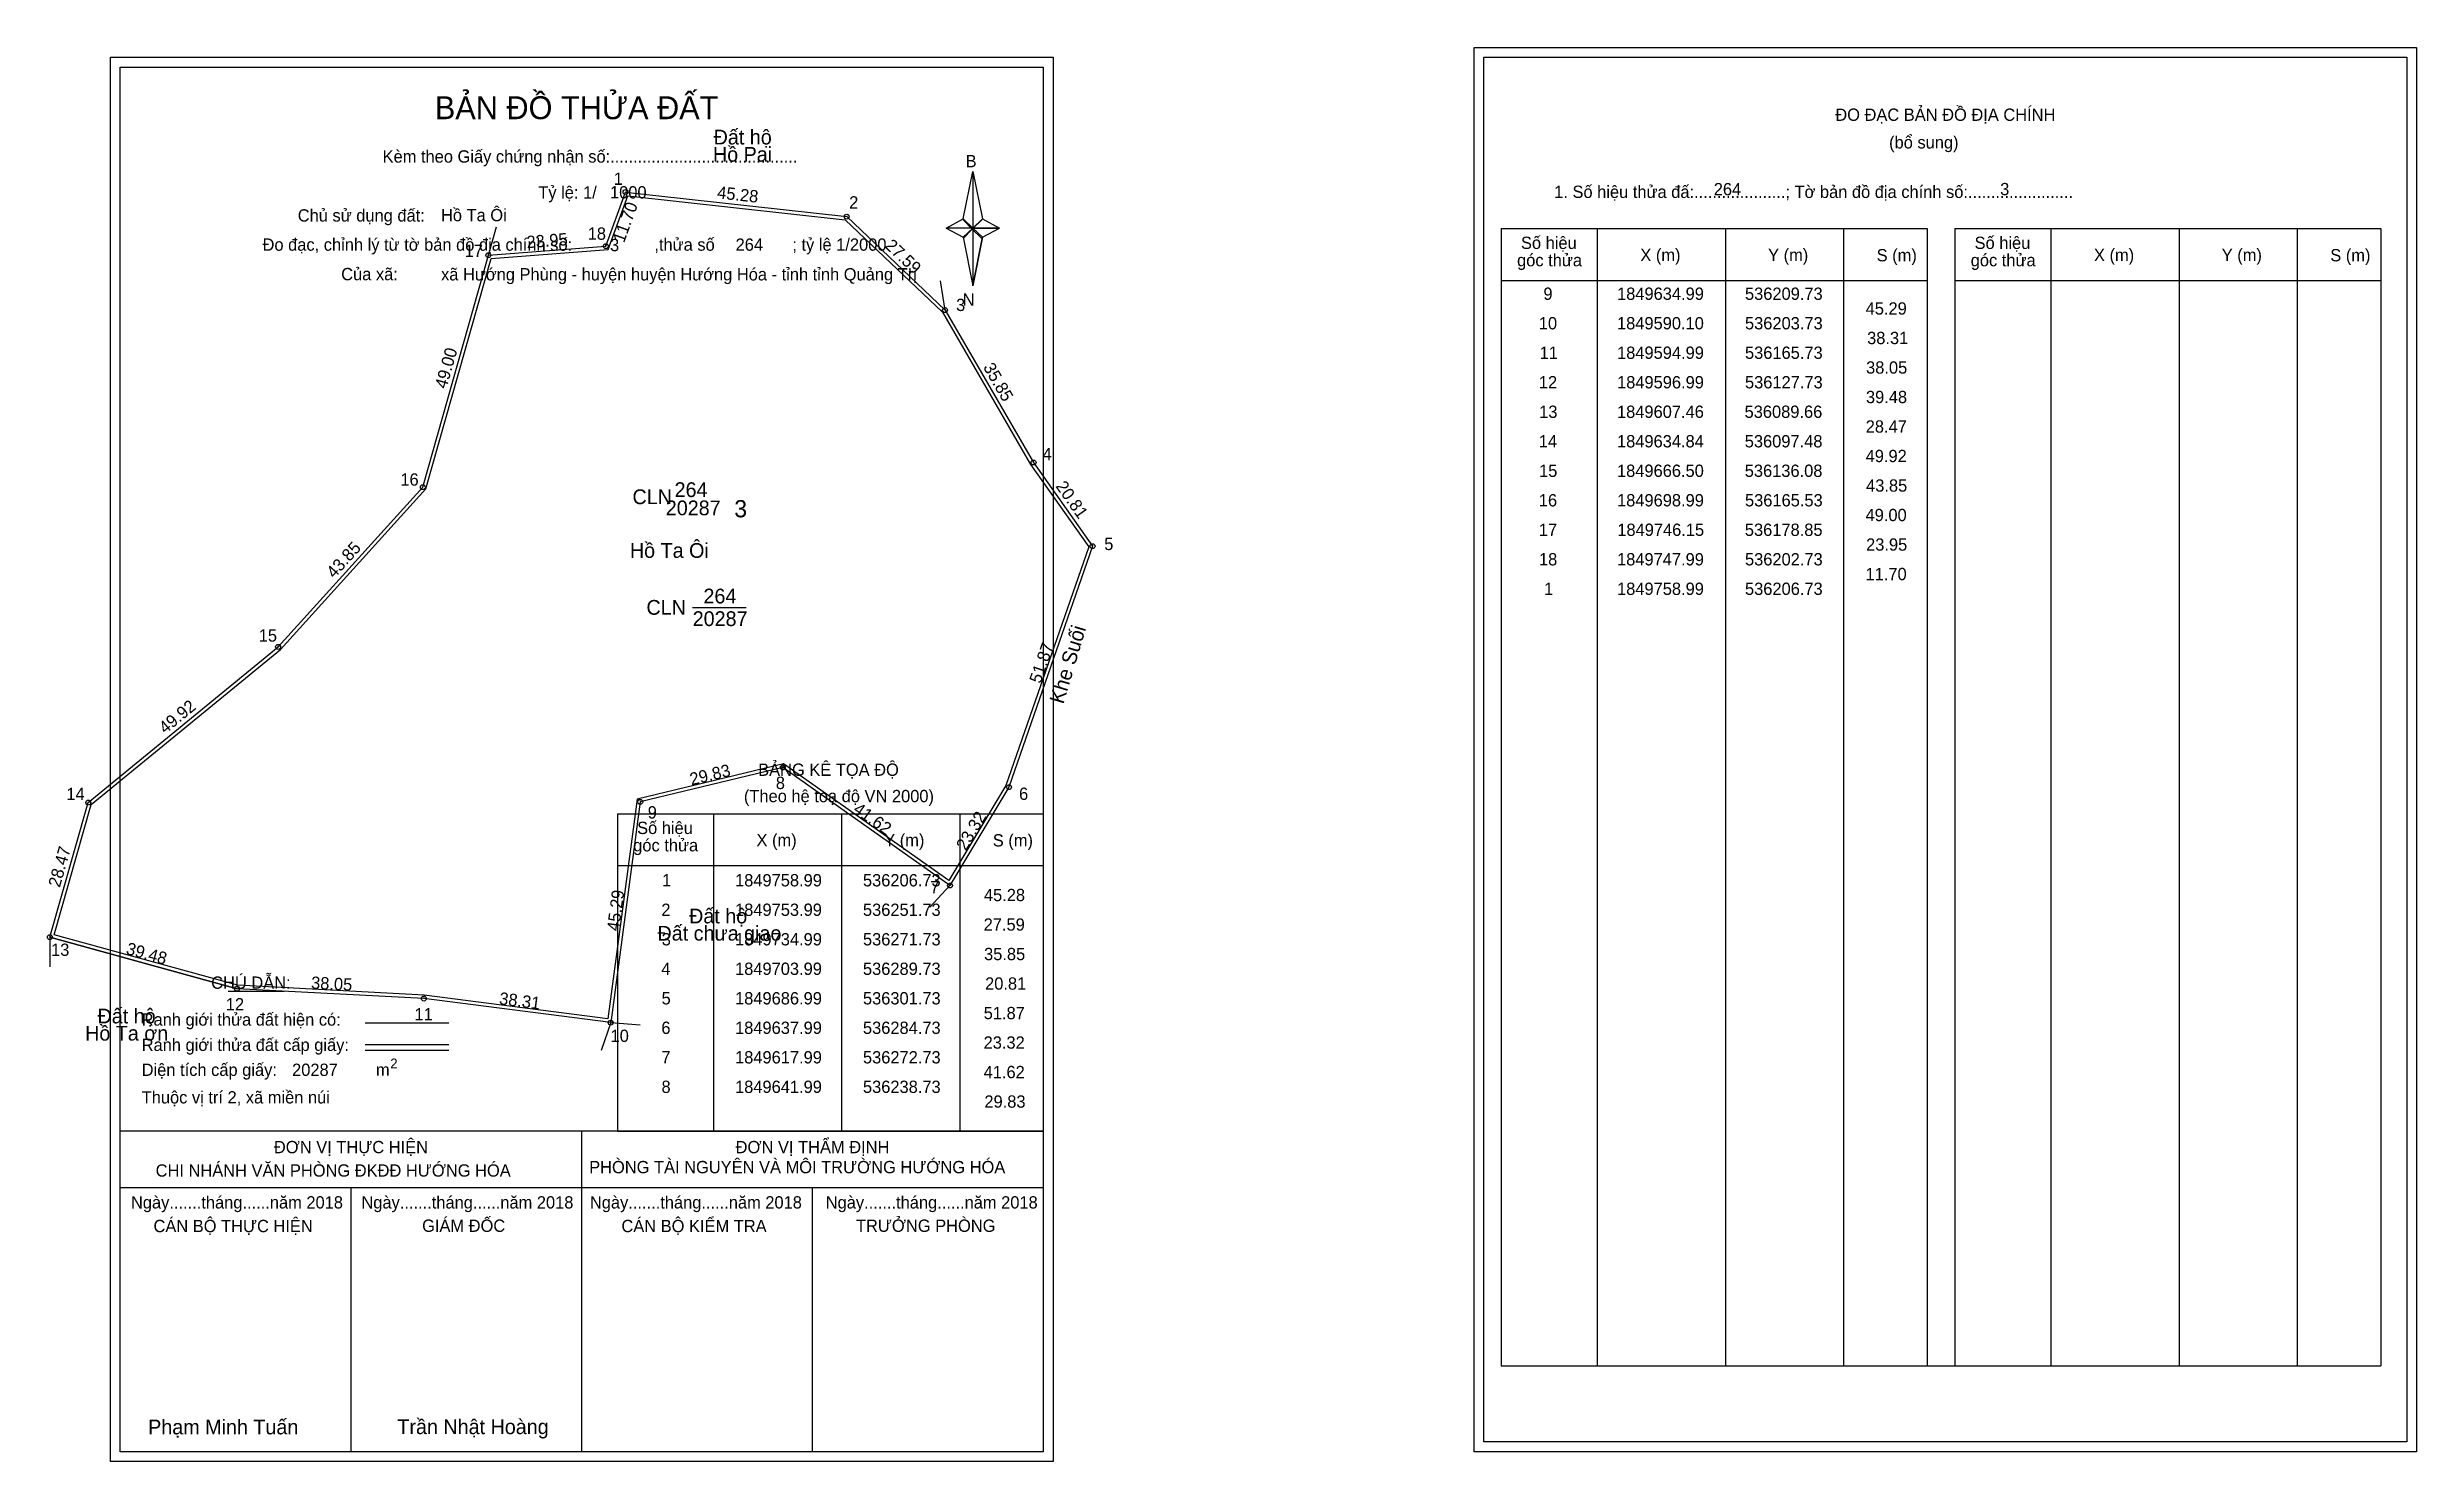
# Model space of a CAD drawing. Extents: x 536089 to 536571, y 1849501 to 1849788.
import ezdxf

# ---------------------------------------------------------------- set-up
doc = ezdxf.new("R2010")
doc.units = 0
for name, color, linetype in [('Level 1', 7, 'Continuous'), ('Level 10', 7, 'Continuous'), ('Level 11', 7, 'Continuous'), ('Level 13', 7, 'Continuous'), ('Level 2', 7, 'Continuous'), ('Level 22', 7, 'Continuous'), ('Level 27', 7, 'Continuous'), ('Level 3', 7, 'Continuous'), ('Level 36', 7, 'Continuous'), ('Level 4', 7, 'Continuous'), ('Level 49', 7, 'Continuous'), ('Level 5', 7, 'Continuous'), ('Level 53', 7, 'Continuous'), ('Level 55', 7, 'Continuous'), ('Level 6', 7, 'Continuous'), ('Level 63', 7, 'Continuous'), ('Level 7', 7, 'Continuous'), ('Level 9', 7, 'Continuous')]:
    doc.layers.add(name, color=color, linetype=linetype)

msp = doc.modelspace()

# ---------------------------------------------------------------- linework, layer by layer
at = {"layer": 'Level 1'}
for p, q in [((536381.31, 1849786.41), (536381.31, 1849786.41)), ((536103.99, 1849784.41), (536103.99, 1849784.41)), ((536275.41, 1849753.53), (536277.38, 1849763.17)), ((536277.38, 1849763.17), (536277.38, 1849751.64)), ((536277.38, 1849763.17), (536279.35, 1849753.53)), ((536271.97, 1849751.64), (536275.41, 1849753.53)), ((536275.41, 1849753.53), (536277.38, 1849751.64)), ((536277.23, 1849751.42), (536275.41, 1849753.31)), ((536277.38, 1849751.64), (536275.41, 1849749.8)), ((536277.23, 1849751.42), (536275.41, 1849749.58)), ((536275.41, 1849749.58), (536277.23, 1849751.42)), ((536279.2, 1849753.31), (536277.23, 1849751.42)), ((536277.23, 1849751.42), (536279.2, 1849753.31)), ((536279.2, 1849749.58), (536277.23, 1849751.42)), ((536279.35, 1849753.53), (536277.38, 1849751.64)), ((536277.38, 1849751.64), (536277.38, 1849739.94)), ((536277.38, 1849751.64), (536282.79, 1849751.64)), ((536277.38, 1849751.64), (536279.35, 1849749.8)), ((536279.35, 1849749.8), (536282.79, 1849751.64)), ((536384.85, 1849751.55), (536471.45, 1849751.55)), ((536404.44, 1849520.29), (536404.44, 1849751.55)), ((536430.51, 1849520.29), (536430.51, 1849751.55)), ((536454.48, 1849751.55), (536454.48, 1849520.29)), ((536471.45, 1849751.55), (536471.45, 1849520.29)), ((536477.1, 1849751.55), (536563.71, 1849751.55)), ((536496.69, 1849520.29), (536496.69, 1849751.55)), ((536522.77, 1849520.29), (536522.77, 1849751.55)), ((536546.74, 1849751.55), (536546.74, 1849520.29)), ((536563.71, 1849751.55), (536563.71, 1849520.29)), ((536275.41, 1849749.8), (536277.38, 1849739.94)), ((536279.35, 1849749.8), (536277.38, 1849739.94)), ((536384.85, 1849741.03), (536471.45, 1849741.03)), ((536477.1, 1849741.03), (536563.71, 1849741.03)), ((536205.09, 1849632.58), (536291.69, 1849632.58)), ((536224.68, 1849568.06), (536224.68, 1849632.58)), ((536250.75, 1849568.06), (536250.75, 1849632.58)), ((536274.72, 1849632.58), (536274.72, 1849568.06)), ((536205.09, 1849622.05), (536291.69, 1849622.05)), ((536125.91, 1849596.47), (536137.31, 1849596.47)), ((536153.77, 1849590.07), (536170.79, 1849590.07)), ((536153.77, 1849585.62), (536170.79, 1849585.62)), ((536153.77, 1849584.53), (536170.79, 1849584.53)), ((536210.82, 1849568.06), (536103.99, 1849568.06)), ((536291.69, 1849568.06), (536186.85, 1849568.06)), ((536197.84, 1849502.83), (536197.84, 1849568.06)), ((536205.09, 1849568.05), (536291.69, 1849568.05)), ((536291.69, 1849556.51), (536103.99, 1849556.51)), ((536150.91, 1849502.83), (536150.91, 1849556.51)), ((536244.76, 1849502.83), (536244.76, 1849556.51)), ((536384.85, 1849520.29), (536563.71, 1849520.29)), ((536291.69, 1849502.83), (536291.69, 1849502.83)), ((536569.01, 1849504.83), (536569.01, 1849504.83))]:
    msp.add_line(p, q, dxfattribs=at)
for points in [[(536275.41, 1849753.53), (536277.38, 1849763.17), (536277.38, 1849751.64)], [(536271.97, 1849751.64), (536275.41, 1849749.8), (536277.38, 1849751.64)], [(536277.38, 1849751.64), (536279.35, 1849753.53), (536282.79, 1849751.64)], [(536277.38, 1849751.64), (536277.38, 1849739.94), (536279.35, 1849749.8)]]:
    msp.add_lwpolyline(points, close=True, dxfattribs=at)
at = {"layer": 'Level 10'}
for p, q in [((536097.48, 1849634.84), (536136.08, 1849666.5)), ((536089.66, 1849607.46), (536097.48, 1849634.84)), ((536089.66, 1849607.46), (536127.73, 1849596.99))]:
    msp.add_line(p, q, dxfattribs=at)
for points in [[(536127.73, 1849596.99), (536089.66, 1849607.46), (536097.48, 1849634.84), (536136.08, 1849666.5), (536165.53, 1849698.99), (536178.85, 1849746.15), (536202.73, 1849747.99), (536206.73, 1849758.99), (536251.73, 1849753.99), (536271.73, 1849734.99), (536289.73, 1849703.99), (536301.73, 1849686.99), (536284.73, 1849637.99), (536272.73, 1849617.99), (536238.73, 1849641.99), (536209.73, 1849634.99), (536203.73, 1849590.1), (536165.73, 1849594.99)], [(536127.84, 1849597.69), (536090.53, 1849607.95), (536098.09, 1849634.44), (536136.56, 1849665.99), (536166.16, 1849698.64), (536179.39, 1849745.49), (536203.23, 1849747.33), (536207.2, 1849758.23), (536251.42, 1849753.32), (536271.18, 1849734.55), (536289.14, 1849703.61), (536300.95, 1849686.88), (536284.09, 1849638.29), (536272.52, 1849619), (536238.87, 1849642.74), (536209.1, 1849635.56), (536203.13, 1849590.88), (536165.79, 1849595.69)]]:
    msp.add_lwpolyline(points, close=True, dxfattribs=at)
at = {"layer": 'Level 11'}
for centre in [(536206.73, 1849758.99), (536251.73, 1849753.99), (536178.85, 1849746.15), (536202.73, 1849747.99), (536271.73, 1849734.99), (536289.73, 1849703.99), (536165.53, 1849698.99), (536301.73, 1849686.99), (536136.08, 1849666.5), (536238.73, 1849641.99), (536284.73, 1849637.99), (536097.48, 1849634.84), (536209.73, 1849634.99), (536272.73, 1849617.99), (536089.66, 1849607.46), (536127.73, 1849596.99), (536127.73, 1849596.99), (536165.73, 1849594.99), (536203.73, 1849590.1)]:
    msp.add_circle(centre, 0.5, dxfattribs=at)
at = {"layer": 'Level 27'}
for p, q in [((536178.85, 1849746.15), (536180.48, 1849751.92)), ((536271.73, 1849734.99), (536270.83, 1849740.92)), ((536272.73, 1849617.99), (536268.63, 1849613.61)), ((536089.66, 1849607.46), (536089.67, 1849601.46)), ((536203.73, 1849590.1), (536201.76, 1849584.43)), ((536203.73, 1849590.1), (536209.71, 1849589.62))]:
    msp.add_line(p, q, dxfattribs=at)
at = {"layer": 'Level 3'}
for p, q in [((536384.85, 1849751.55), (536384.85, 1849520.29)), ((536477.1, 1849751.55), (536477.1, 1849520.29)), ((536205.09, 1849632.58), (536205.09, 1849568.06))]:
    msp.add_line(p, q, dxfattribs=at)
at = {"layer": 'Level 63'}
for points in [[(536101.99, 1849786.41), (536293.69, 1849786.41), (536293.69, 1849500.83), (536101.99, 1849500.83)], [(536379.32, 1849788.41), (536571.02, 1849788.41), (536571.02, 1849502.83), (536379.32, 1849502.83)], [(536381.32, 1849786.41), (536569.02, 1849786.41), (536569.02, 1849504.83), (536381.32, 1849504.83)], [(536103.99, 1849784.41), (536291.69, 1849784.41), (536291.69, 1849502.83), (536103.99, 1849502.83)]]:
    msp.add_lwpolyline(points, close=True, dxfattribs=at)
at = {"layer": 'Level 9'}
msp.add_line((536220.39, 1849674.54), (536231.29, 1849674.54), dxfattribs=at)

# ---------------------------------------------------------------- texts
at = {"layer": 'Level 1'}
for s, height, p in [('BẢN ĐỒ THỬA ĐẤT', 4.6657, (536167.96, 1849773.81)), ('ĐO ĐẠC BẢN ĐỒ ĐỊA CHÍNH', 2.5, (536452.79, 1849773.47)), ('(bổ sung)', 2.5, (536463.73, 1849767.85)), ('Kèm theo Giấy chứng nhận số:.........................................', 2.5, (536157.34, 1849764.98)), ('B', 2.5, (536275.92, 1849764.04)), ('1. Số hiệu thửa đấ:....................; Tờ bản đồ địa chính số:.......................', 2.5, (536395.62, 1849757.79)), ('Chủ sử dụng đất:', 2.5, (536140.08, 1849752.99)), ('Đo đạc, chỉnh lý từ tờ bản đồ địa chính số:                  ,thửa số                 ; tỷ lệ 1/2000', 2.5, (536132.92, 1849747.06)), ('góc thửa', 2.5, (536388.07, 1849743.89)), ('Số hiệu', 2.5, (536388.86, 1849747.42)), ('X (m)', 2.5, (536413.14, 1849744.95)), ('Y (m)', 2.5, (536439.12, 1849744.95)), ('S (m)', 2.5, (536461.2, 1849744.9)), ('góc thửa', 2.5, (536480.33, 1849743.89)), ('Số hiệu', 2.5, (536481.12, 1849747.42)), ('X (m)', 2.5, (536505.4, 1849744.95)), ('Y (m)', 2.5, (536531.38, 1849744.95)), ('S (m)', 2.5, (536553.46, 1849744.9)), ('Của xã:', 2.5, (536148.92, 1849741.06)), ('N', 2.5, (536275.32, 1849735.87)), ('BẢNG KÊ TỌA ĐỘ', 2.5, (536233.72, 1849640.28)), ('(Theo hệ toạ độ VN 2000)', 2.5, (536230.82, 1849634.92)), ('Số hiệu', 2.5, (536209.1, 1849628.45)), ('góc thửa', 2.5, (536208.31, 1849624.92)), ('X (m)', 2.5, (536233.38, 1849625.97)), ('Y (m)', 2.5, (536259.36, 1849625.97)), ('S (m)', 2.5, (536281.44, 1849625.92)), ('CHÚ DẪN:', 2.5, (536122.47, 1849596.98)), ('Ranh giới thửa đất hiện có:', 2.5, (536108.34, 1849589.48)), ('Ranh giới thửa đất cấp giấy:', 2.5, (536108.34, 1849584.34)), ('2', 2, (536158.89, 1849580.79)), ('Diện tích cấp giấy:', 2.5, (536108.34, 1849579.26)), ('m', 2.5, (536155.99, 1849579.28)), ('Thuộc vị trí 2, xã miền núi', 2.5, (536108.34, 1849573.66)), ('ĐƠN VỊ THỰC HIỆN', 2.5, (536135.22, 1849563.54)), ('ĐƠN VỊ THẨM ĐỊNH', 2.5, (536229.13, 1849563.54)), ('CHI NHÁNH VĂN PHÒNG ĐKĐĐ HƯỚNG HÓA', 2.5, (536111.18, 1849558.78)), ('PHÒNG TÀI NGUYÊN VÀ MÔI TRƯỜNG HƯỚNG HÓA', 2.5, (536199.35, 1849559.47)), ('Ngày.......tháng......năm 2018', 2.5, (536106.16, 1849552.3)), ('Ngày.......tháng......năm 2018', 2.5, (536153.03, 1849552.3)), ('Ngày.......tháng......năm 2018', 2.5, (536199.5, 1849552.3)), ('Ngày.......tháng......năm 2018', 2.5, (536247.46, 1849552.3)), ('CÁN BỘ THỰC HIỆN', 2.5, (536110.74, 1849547.49)), ('GIÁM ĐỐC', 2.5, (536165.37, 1849547.55)), ('CÁN BỘ KIỂM TRA', 2.5, (536205.91, 1849547.49)), ('TRƯỞNG PHÒNG', 2.5, (536253.6, 1849547.55)), ('Phạm Minh Tuấn', 3, (536109.65, 1849506.37)), ('Trần Nhật Hoàng', 3, (536160.34, 1849506.42))]:
    msp.add_text(s, height=height, dxfattribs=at).set_placement(p)
at = {"layer": 'Level 11'}
msp.add_text('Tỷ lệ: 1/', height=2.5, dxfattribs=at).set_placement((536189, 1849757.67))
at = {"layer": 'Level 13'}
for s, p in [('CLN', (536211, 1849673.04)), ('264', (536222.59, 1849675.34)), ('20287', (536220.4, 1849670.74))]:
    msp.add_text(s, height=3, dxfattribs=at).set_placement(p)
at = {"layer": 'Level 2'}
msp.add_text('Hồ Ta Ôi', height=3, dxfattribs=at).set_placement((536207.63, 1849684.61))
at = {"layer": 'Level 22'}
msp.add_text('Khe Suối', height=3, rotation=73.3435, dxfattribs=at).set_placement((536295.78, 1849654.73))
at = {"layer": 'Level 3'}
msp.add_text('CLN', height=3, dxfattribs=at).set_placement((536208.16, 1849695.53))
at = {"layer": 'Level 36'}
for s, p in [('Đất hộ', (536224.66, 1849768.67)), ('Hồ Pai', (536224.52, 1849765.17)), ('Đất hộ', (536219.67, 1849610.28)), ('Đất chưa giao', (536213.24, 1849606.78)), ('Đất hộ', (536099.36, 1849589.94)), ('Hồ Ta ơn', (536096.83, 1849586.44))]:
    msp.add_text(s, height=3, dxfattribs=at).set_placement(p)
at = {"layer": 'Level 4'}
msp.add_text('264', height=3, dxfattribs=at).set_placement((536216.72, 1849696.97))
at = {"layer": 'Level 49'}
for s, rotation, p in [('11.70', 70.0169, (536206.43, 1849748.52)), ('45.28', 353.6598, (536225.29, 1849757.73)), ('23.95', 4.406, (536186.71, 1849747.56)), ('27.59', 316.4688, (536259.33, 1849747.88)), ('49.00', 74.2281, (536170.31, 1849718.85)), ('35.85', 300.1414, (536279.4, 1849723.38)), ('20.81', 305.2176, (536294.12, 1849699.16)), ('43.85', 47.8098, (536147.5, 1849680.29)), ('51.87', 70.8664, (536291.14, 1849658.9)), ('49.92', 39.3589, (536113.12, 1849648.7)), ('29.83', 13.5704, (536220.15, 1849638.33)), ('41.62', 324.7824, (536252.86, 1849633)), ('23.32', 59.0362, (536275.95, 1849624.9)), ('28.47', 74.0601, (536091.68, 1849617.45)), ('45.29', 82.387, (536205.4, 1849608.61)), ('39.48', 344.6227, (536105, 1849604.07)), ('38.05', 356.9872, (536142.74, 1849597)), ('38.31', 352.6672, (536180.94, 1849593.84))]:
    msp.add_text(s, height=2.5, rotation=rotation, dxfattribs=at).set_placement(p)
at = {"layer": 'Level 5'}
msp.add_text('20287', height=3, dxfattribs=at).set_placement((536214.93, 1849693.27))
at = {"layer": 'Level 53'}
for s, p in [('9', (536393.42, 1849737.07)), ('1849634.99', (536408.4, 1849737.07)), ('536209.73', (536434.42, 1849737.07)), ('10', (536392.49, 1849731.07)), ('1849590.10', (536408.39, 1849731.07)), ('536203.73', (536434.42, 1849731.07)), ('45.29', (536458.96, 1849734.07)), ('11', (536392.65, 1849725.07)), ('1849594.99', (536408.4, 1849725.07)), ('536165.73', (536434.42, 1849725.07)), ('38.31', (536459.26, 1849728.07)), ('38.05', (536459.05, 1849722.07)), ('12', (536392.5, 1849719.07)), ('1849596.99', (536408.4, 1849719.07)), ('536127.73', (536434.42, 1849719.07)), ('39.48', (536459.02, 1849716.07)), ('13', (536392.57, 1849713.07)), ('1849607.46', (536408.39, 1849713.07)), ('536089.66', (536434.34, 1849713.07)), ('28.47', (536458.97, 1849710.07)), ('14', (536392.48, 1849707.07)), ('1849634.84', (536408.39, 1849707.07)), ('536097.48', (536434.37, 1849707.07)), ('15', (536392.54, 1849701.07)), ('1849666.50', (536408.39, 1849701.07)), ('536136.08', (536434.37, 1849701.07)), ('49.92', (536458.96, 1849704.07)), ('43.85', (536459.05, 1849698.07)), ('16', (536392.49, 1849695.07)), ('1849698.99', (536408.4, 1849695.07)), ('536165.53', (536434.42, 1849695.07)), ('49.00', (536458.94, 1849692.07)), ('17', (536392.5, 1849689.07)), ('1849746.15', (536408.45, 1849689.07)), ('536178.85', (536434.39, 1849689.07)), ('23.95', (536459.05, 1849686.07)), ('18', (536392.52, 1849683.07)), ('1849747.99', (536408.4, 1849683.07)), ('536202.73', (536434.42, 1849683.07)), ('1', (536393.57, 1849677.07)), ('1849758.99', (536408.4, 1849677.07)), ('536206.73', (536434.42, 1849677.07)), ('11.70', (536458.94, 1849680.07)), ('1', (536214.18, 1849617.8)), ('1849758.99', (536229.02, 1849617.8)), ('536206.73', (536255.03, 1849617.8)), ('45.28', (536279.63, 1849614.8)), ('2', (536214.03, 1849611.8)), ('1849753.99', (536229.02, 1849611.8)), ('536251.73', (536255.03, 1849611.8)), ('3', (536214.11, 1849605.8)), ('1849734.99', (536229.02, 1849605.8)), ('536271.73', (536255.03, 1849605.8)), ('27.59', (536279.58, 1849608.8)), ('4', (536214.02, 1849599.8)), ('1849703.99', (536229.02, 1849599.8)), ('536289.73', (536255.03, 1849599.8)), ('35.85', (536279.66, 1849602.8)), ('20.81', (536279.87, 1849596.8)), ('5', (536214.08, 1849593.8)), ('1849686.99', (536229.02, 1849593.8)), ('536301.73', (536255.03, 1849593.8)), ('51.87', (536279.59, 1849590.8)), ('6', (536214.03, 1849587.8)), ('1849637.99', (536229.02, 1849587.8)), ('536284.73', (536255.03, 1849587.8)), ('23.32', (536279.57, 1849584.8)), ('7', (536214.04, 1849581.8)), ('1849617.99', (536229.02, 1849581.8)), ('536272.73', (536255.03, 1849581.8)), ('8', (536214.06, 1849575.8)), ('1849641.99', (536229.02, 1849575.8)), ('536238.73', (536255.03, 1849575.8)), ('41.62', (536279.57, 1849578.8)), ('29.83', (536279.73, 1849572.8))]:
    msp.add_text(s, height=2.5, dxfattribs=at).set_placement(p)
at = {"layer": 'Level 55'}
for s, height, p in [('1', 0.4, (536206.62, 1849758.99)), ('0', 0.11, (536206.69, 1849758.88)), ('2', 0.4, (536251.59, 1849753.99)), ('0', 0.11, (536251.69, 1849753.88)), ('17', 0.4, (536178.57, 1849746.15)), ('18', 0.4, (536202.45, 1849747.99)), ('0', 0.11, (536202.69, 1849747.88)), ('0', 0.11, (536178.81, 1849746.04)), ('0', 0.11, (536178.81, 1849746.04)), ('3', 0.4, (536271.61, 1849734.99)), ('0', 0.11, (536271.69, 1849734.88)), ('0', 0.11, (536271.69, 1849734.88)), ('0', 0.11, (536271.69, 1849734.88)), ('4', 0.4, (536289.59, 1849703.99)), ('0', 0.11, (536289.69, 1849703.88)), ('0', 0.11, (536289.69, 1849703.88)), ('16', 0.4, (536165.25, 1849698.99)), ('0', 0.11, (536165.49, 1849698.88)), ('5', 0.4, (536301.6, 1849686.99)), ('0', 0.11, (536301.69, 1849686.88)), ('0', 0.11, (536301.69, 1849686.88)), ('15', 0.4, (536135.8, 1849666.5)), ('0', 0.11, (536136.04, 1849666.39)), ('8', 0.4, (536238.6, 1849641.99)), ('0', 0.11, (536238.69, 1849641.88)), ('0', 0.11, (536238.69, 1849641.88)), ('6', 0.4, (536284.59, 1849637.99)), ('0', 0.11, (536284.69, 1849637.88)), ('0', 0.11, (536284.69, 1849637.88)), ('14', 0.4, (536097.19, 1849634.84)), ('0', 0.11, (536097.44, 1849634.73)), ('9', 0.4, (536209.59, 1849634.99)), ('0', 0.11, (536209.69, 1849634.88)), ('0', 0.11, (536209.69, 1849634.88)), ('7', 0.4, (536272.6, 1849617.99)), ('0', 0.11, (536272.69, 1849617.88)), ('0', 0.11, (536272.69, 1849617.88)), ('0', 0.11, (536272.69, 1849617.88)), ('0', 0.11, (536272.69, 1849617.88)), ('13', 0.4, (536089.39, 1849607.46)), ('267', 0.11, (536089.54, 1849607.35)), ('0', 0.11, (536089.62, 1849607.35)), ('12', 0.4, (536127.45, 1849596.99)), ('267', 0.11, (536127.61, 1849596.88)), ('11', 0.4, (536165.47, 1849594.99)), ('267', 0.11, (536165.61, 1849594.88)), ('10', 0.4, (536203.45, 1849590.1)), ('267', 0.11, (536203.61, 1849589.99)), ('0', 0.11, (536203.69, 1849589.99)), ('0', 0.11, (536203.69, 1849589.99))]:
    msp.add_text(s, height=height, dxfattribs=at).set_placement(p)
at = {"layer": 'Level 6'}
for s, p in [('264', (536428.07, 1849758.33)), ('3', (536486.32, 1849758.35)), ('Hồ Ta Ôi', (536169.21, 1849753.06)), ('1000', (536203.59, 1849757.69)), ('3', (536203.59, 1849746.97)), ('264', (536229.13, 1849747.05)), ('xã Hướng Phùng - huyện huyện Hướng Hóa - tỉnh tỉnh Quảng Trị', (536169.23, 1849741.02)), ('20287', (536138.93, 1849579.26))]:
    msp.add_text(s, height=2.5, dxfattribs=at).set_placement(p)
at = {"layer": 'Level 7'}
msp.add_text('3', height=3.5, dxfattribs=at).set_placement((536228.86, 1849692.85))
at = {"layer": 'Level 9'}
for s, p in [('1', (536204.35, 1849760.46)), ('2', (536252.23, 1849755.64)), ('18', (536199.05, 1849749.29)), ('17', (536174.01, 1849745.77)), ('3', (536273.98, 1849734.8)), ('4', (536291.56, 1849704.47)), ('16', (536160.95, 1849699.29)), ('5', (536304.1, 1849686.19)), ('15', (536132.15, 1849667.57)), ('14', (536093.02, 1849635.35)), ('8', (536237.31, 1849637.6)), ('6', (536286.78, 1849635.39)), ('9', (536211.26, 1849631.6)), ('7', (536268.71, 1849616.42)), ('13', (536089.91, 1849603.67)), ('12', (536125.45, 1849592.58)), ('11', (536163.82, 1849590.55)), ('10', (536203.7, 1849586.17))]:
    msp.add_text(s, height=2.5, dxfattribs=at).set_placement(p)

doc.saveas('drawing.dxf')
